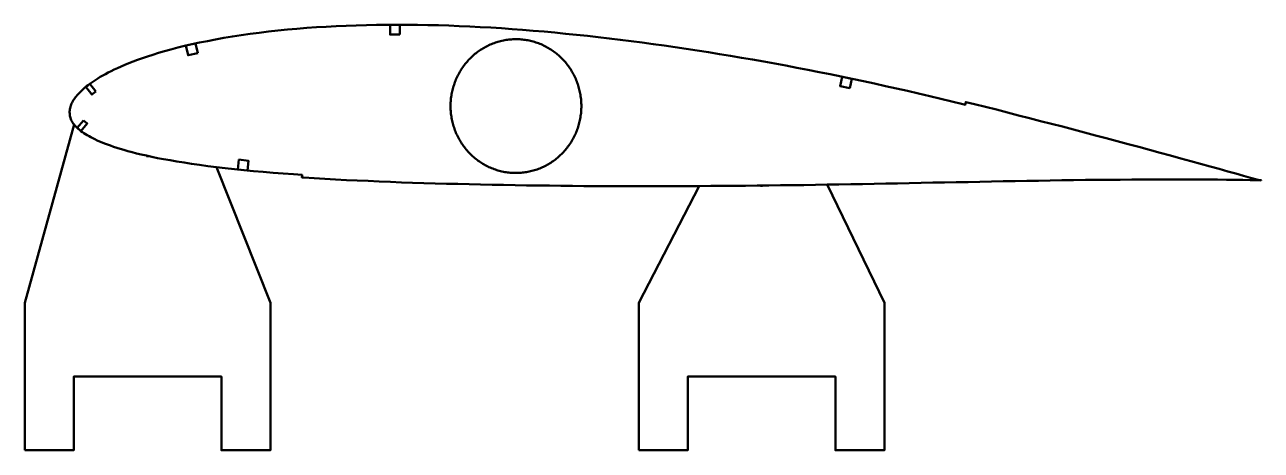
# Model space of a CAD drawing. Header units: metres. Extents: x -32 to 1074, y -15727 to -24.
# Drawn here: x -17 to 486, y -14440 to -14267 of the extents above; entities that cross this region are included whole.
import ezdxf

# ---------------------------------------------------------------- set-up
doc = ezdxf.new("R2010")
doc.units = ezdxf.units.M
doc.layers.add('Layer', color=7, linetype='Continuous', lineweight=50)

msp = doc.modelspace()

# ---------------------------------------------------------------- linework, layer by layer
at = {"layer": 'Layer', "color": 1}
for p, q in [((32.81, -14320.27), (32.81, -14320.77)), ((282.81, -14332.31), (282.81, -14332.81))]:
    msp.add_line(p, q, dxfattribs=at)
at = {"layer": 'Layer'}
for points in [[(486.16, -14330.32), (484.5, -14329.86), (481.85, -14329.12), (478.98, -14328.32), (475.89, -14327.45), (472.59, -14326.54), (469.09, -14325.57), (465.4, -14324.54), (461.56, -14323.47), (457.58, -14322.37), (453.49, -14321.26), (449.3, -14320.14), (445.04, -14318.99), (440.73, -14317.81), (436.38, -14316.62), (432, -14315.43), (427.59, -14314.26), (423.16, -14313.1), (418.72, -14311.92), (414.27, -14310.73), (409.81, -14309.54), (405.35, -14308.36), (400.88, -14307.2), (396.4, -14306.07), (391.91, -14304.92), (387.43, -14303.76), (382.95, -14302.59), (378.47, -14301.44), (373.99, -14300.32), (369.49, -14299.24), (365.95, -14298.4), (365.7, -14299.42), (364.74, -14299.19), (360.24, -14298.11), (355.75, -14297.02), (351.25, -14295.94), (346.76, -14294.88), (342.27, -14293.85), (337.76, -14292.85), (333.25, -14291.86), (328.74, -14290.87), (324.24, -14289.88), (319.74, -14288.91), (315.24, -14287.96), (310.73, -14287.05), (306.21, -14286.15), (301.7, -14285.26), (297.19, -14284.38), (292.69, -14283.51), (288.18, -14282.67), (283.67, -14281.87), (279.16, -14281.09), (274.65, -14280.32), (270.14, -14279.56), (265.64, -14278.81), (261.15, -14278.08), (256.65, -14277.39), (252.15, -14276.71), (247.65, -14276.06), (243.16, -14275.41), (238.68, -14274.78), (234.2, -14274.17), (229.72, -14273.59), (225.25, -14273.03), (220.79, -14272.5), (216.33, -14271.98), (211.88, -14271.47), (207.44, -14270.99), (203.02, -14270.54), (198.62, -14270.11), (194.23, -14269.71), (189.87, -14269.33), (185.53, -14268.98), (181.2, -14268.65), (176.88, -14268.35), (172.58, -14268.09), (168.28, -14267.85), (164, -14267.63), (159.72, -14267.44), (155.46, -14267.28), (151.22, -14267.14), (146.99, -14267.04), (142.77, -14266.97), (138.56, -14266.93), (134.37, -14266.92), (130.2, -14266.94), (126.04, -14266.99), (121.91, -14267.06), (117.79, -14267.18), (113.71, -14267.32), (109.64, -14267.49), (105.6, -14267.71), (101.58, -14267.96), (97.6, -14268.23), (93.66, -14268.53), (89.76, -14268.88), (85.89, -14269.27), (82.07, -14269.7), (78.3, -14270.15), (74.59, -14270.61), (70.96, -14271.12), (67.4, -14271.67), (63.91, -14272.27), (60.51, -14272.89), (57.19, -14273.54), (53.98, -14274.19), (50.89, -14274.84), (47.92, -14275.51), (45.08, -14276.21), (42.36, -14276.93), (39.77, -14277.66), (37.31, -14278.39), (34.98, -14279.11), (32.78, -14279.82), (30.7, -14280.52), (28.74, -14281.2), (26.9, -14281.87), (25.18, -14282.54), (23.56, -14283.2), (22.04, -14283.86), (20.6, -14284.51), (19.26, -14285.15), (17.99, -14285.77), (16.79, -14286.39), (15.66, -14286.99), (14.59, -14287.58), (13.58, -14288.16), (12.63, -14288.72), (11.73, -14289.28), (10.89, -14289.83), (10.08, -14290.38), (9.33, -14290.91), (8.61, -14291.44), (7.95, -14291.96), (7.3, -14292.49), (6.7, -14293.01), (6.14, -14293.52), (5.61, -14294.03), (5.11, -14294.54), (4.64, -14295.04), (4.2, -14295.54), (3.79, -14296.04), (3.41, -14296.54), (3.06, -14297.03), (2.73, -14297.52), (2.42, -14298.02), (2.14, -14298.49), (1.9, -14298.94), (1.71, -14299.37), (1.54, -14299.82), (1.41, -14300.3), (1.29, -14300.79), (1.19, -14301.3), (1.12, -14301.7), (1.07, -14302.18), (1.09, -14302.54), (1.12, -14303.03), (1.15, -14303.5), (1.2, -14303.95), (1.28, -14304.39), (1.39, -14304.83), (1.55, -14305.27), (1.74, -14305.71), (1.99, -14306.16), (2.28, -14306.61), (2.6, -14307.07), (2.95, -14307.52), (3.32, -14307.97), (3.73, -14308.41), (4.18, -14308.85), (4.66, -14309.29), (5.16, -14309.72), (5.71, -14310.15), (6.29, -14310.57), (6.91, -14310.99), (7.56, -14311.41), (8.26, -14311.83), (8.99, -14312.25), (9.76, -14312.68), (10.57, -14313.1), (11.42, -14313.52), (12.32, -14313.94), (13.28, -14314.36), (14.28, -14314.78), (15.35, -14315.21), (16.48, -14315.64), (17.67, -14316.08), (18.93, -14316.52), (20.26, -14316.96), (21.68, -14317.4), (23.18, -14317.85), (24.8, -14318.29), (26.51, -14318.75), (28.33, -14319.22), (30.27, -14319.69), (32.33, -14320.16), (34.52, -14320.64), (36.86, -14321.12), (39.33, -14321.59), (41.97, -14322.05), (44.76, -14322.51), (47.7, -14322.98), (50.77, -14323.47), (53.99, -14323.94), (57.34, -14324.39), (60.83, -14324.82), (64.44, -14325.23), (68.17, -14325.63), (71.99, -14326.03), (75.89, -14326.42), (79.88, -14326.8), (83.93, -14327.14), (88.05, -14327.45), (92.24, -14327.74), (95.75, -14327.97), (95.68, -14329.02), (96.41, -14329.06), (100.7, -14329.35), (105.02, -14329.62), (109.39, -14329.86), (113.79, -14330.07), (118.22, -14330.27), (122.68, -14330.47), (127.16, -14330.67), (131.67, -14330.86), (136.2, -14331.03), (140.75, -14331.18), (145.32, -14331.32), (149.91, -14331.45), (154.51, -14331.57), (159.13, -14331.69), (163.77, -14331.8), (168.42, -14331.9), (173.08, -14332), (177.74, -14332.08), (182.42, -14332.16), (187.1, -14332.24), (191.78, -14332.3), (196.46, -14332.36), (201.12, -14332.41), (205.78, -14332.46), (210.44, -14332.51), (215.11, -14332.54), (219.78, -14332.56), (224.46, -14332.57), (229.14, -14332.58), (233.83, -14332.59), (238.52, -14332.61), (243.22, -14332.61), (247.93, -14332.59), (252.64, -14332.55), (257.36, -14332.52), (262.08, -14332.5), (266.81, -14332.49), (271.54, -14332.47), (276.27, -14332.42), (281.01, -14332.34), (285.76, -14332.27), (290.51, -14332.21), (295.27, -14332.17), (300.02, -14332.12), (304.78, -14332.05), (309.54, -14331.95), (314.31, -14331.85), (319.08, -14331.77), (323.85, -14331.7), (328.62, -14331.63), (333.39, -14331.55), (338.17, -14331.43), (342.95, -14331.32), (347.73, -14331.23), (352.51, -14331.14), (357.29, -14331.07), (362.07, -14331), (366.86, -14330.9), (371.64, -14330.79), (376.42, -14330.69), (381.21, -14330.6), (385.99, -14330.52), (390.77, -14330.46), (395.55, -14330.38), (400.32, -14330.28), (405.1, -14330.19), (409.86, -14330.12), (414.62, -14330.06), (419.37, -14330.02), (424.1, -14329.98), (428.82, -14329.93), (433.51, -14329.89), (438.17, -14329.86), (442.78, -14329.84), (447.33, -14329.83), (451.8, -14329.84), (456.17, -14329.85), (460.41, -14329.87), (464.49, -14329.88), (468.4, -14329.91), (472.09, -14329.96), (475.56, -14330), (478.79, -14330.04), (481.78, -14330.09), (484.54, -14330.14), (486.25, -14330.18)], [(486.16, -14330.32), (484.5, -14329.86), (481.85, -14329.12), (478.98, -14328.32), (475.89, -14327.45), (472.59, -14326.54), (469.09, -14325.57), (465.4, -14324.54), (461.56, -14323.47), (457.58, -14322.37), (453.49, -14321.26), (449.3, -14320.14), (445.04, -14318.99), (440.73, -14317.81), (436.38, -14316.62), (432, -14315.43), (427.59, -14314.26), (423.16, -14313.1), (418.72, -14311.92), (414.27, -14310.73), (409.81, -14309.54), (405.35, -14308.36), (400.88, -14307.2), (396.4, -14306.07), (391.91, -14304.92), (387.43, -14303.76), (382.95, -14302.59), (378.47, -14301.44), (373.99, -14300.32), (369.49, -14299.24), (365.95, -14298.4), (365.7, -14299.42), (364.74, -14299.19), (360.24, -14298.11), (355.75, -14297.02), (351.25, -14295.94), (346.76, -14294.88), (342.27, -14293.85), (337.76, -14292.85), (333.25, -14291.86), (328.74, -14290.87), (324.24, -14289.88), (319.74, -14288.91), (315.24, -14287.96), (310.73, -14287.05), (306.21, -14286.15), (301.7, -14285.26), (297.19, -14284.38), (292.69, -14283.51), (288.18, -14282.67), (283.67, -14281.87), (279.16, -14281.09), (274.65, -14280.32), (270.14, -14279.56), (265.64, -14278.81), (261.15, -14278.08), (256.65, -14277.39), (252.15, -14276.71), (247.65, -14276.06), (243.16, -14275.41), (238.68, -14274.78), (234.2, -14274.17), (229.72, -14273.59), (225.25, -14273.03), (220.79, -14272.5), (216.33, -14271.98), (211.88, -14271.47), (207.44, -14270.99), (203.02, -14270.54), (198.62, -14270.11), (194.23, -14269.71), (189.87, -14269.33), (185.53, -14268.98), (181.2, -14268.65), (176.88, -14268.35), (172.58, -14268.09), (168.28, -14267.85), (164, -14267.63), (159.72, -14267.44), (155.46, -14267.28), (151.22, -14267.14), (146.99, -14267.04), (142.77, -14266.97), (138.56, -14266.93), (134.37, -14266.92), (130.2, -14266.94), (126.04, -14266.99), (121.91, -14267.06), (117.79, -14267.18), (113.71, -14267.32), (109.64, -14267.49), (105.6, -14267.71), (101.58, -14267.96), (97.6, -14268.23), (93.66, -14268.53), (89.76, -14268.88), (85.89, -14269.27), (82.07, -14269.7), (78.3, -14270.15), (74.59, -14270.61), (70.96, -14271.12), (67.4, -14271.67), (63.91, -14272.27), (60.51, -14272.89), (57.19, -14273.54), (53.98, -14274.19), (50.89, -14274.84), (47.92, -14275.51), (45.08, -14276.21), (42.36, -14276.93), (39.77, -14277.66), (37.31, -14278.39), (34.98, -14279.11), (32.78, -14279.82), (30.7, -14280.52), (28.74, -14281.2), (26.9, -14281.87), (25.18, -14282.54), (23.56, -14283.2), (22.04, -14283.86), (20.6, -14284.51), (19.26, -14285.15), (17.99, -14285.77), (16.79, -14286.39), (15.66, -14286.99), (14.59, -14287.58), (13.58, -14288.16), (12.63, -14288.72), (11.73, -14289.28), (10.89, -14289.83), (10.08, -14290.38), (9.33, -14290.91), (8.61, -14291.44), (7.95, -14291.96), (7.3, -14292.49), (6.7, -14293.01), (6.14, -14293.52), (5.61, -14294.03), (5.11, -14294.54), (4.64, -14295.04), (4.2, -14295.54), (3.79, -14296.04), (3.41, -14296.54), (3.06, -14297.03), (2.73, -14297.52), (2.42, -14298.02), (2.14, -14298.49), (1.9, -14298.94), (1.71, -14299.37), (1.54, -14299.82), (1.41, -14300.3), (1.29, -14300.79), (1.19, -14301.3), (1.12, -14301.7), (1.07, -14302.18), (1.09, -14302.54), (1.12, -14303.03), (1.15, -14303.5), (1.2, -14303.95), (1.28, -14304.39), (1.39, -14304.83), (1.55, -14305.27), (1.74, -14305.71), (1.99, -14306.16), (2.28, -14306.61), (2.6, -14307.07), (2.95, -14307.52), (3.32, -14307.97), (3.73, -14308.41), (4.18, -14308.85), (4.66, -14309.29), (5.16, -14309.72), (5.71, -14310.15), (6.29, -14310.57), (6.91, -14310.99), (7.56, -14311.41), (8.26, -14311.83), (8.99, -14312.25), (9.76, -14312.68), (10.57, -14313.1), (11.42, -14313.52), (12.32, -14313.94), (13.28, -14314.36), (14.28, -14314.78), (15.35, -14315.21), (16.48, -14315.64), (17.67, -14316.08), (18.93, -14316.52), (20.26, -14316.96), (21.68, -14317.4), (23.18, -14317.85), (24.8, -14318.29), (26.51, -14318.75), (28.33, -14319.22), (30.27, -14319.69), (32.33, -14320.16), (34.52, -14320.64), (36.86, -14321.12), (39.33, -14321.59), (41.97, -14322.05), (44.76, -14322.51), (47.7, -14322.98), (50.77, -14323.47), (53.99, -14323.94), (57.34, -14324.39), (60.83, -14324.82), (64.44, -14325.23), (68.17, -14325.63), (71.99, -14326.03), (75.89, -14326.42), (79.88, -14326.8), (83.93, -14327.14), (88.05, -14327.45), (92.24, -14327.74), (95.75, -14327.97), (95.68, -14329.02), (96.41, -14329.06), (100.7, -14329.35), (105.02, -14329.62), (109.39, -14329.86), (113.79, -14330.07), (118.22, -14330.27), (122.68, -14330.47), (127.16, -14330.67), (131.67, -14330.86), (136.2, -14331.03), (140.75, -14331.18), (145.32, -14331.32), (149.91, -14331.45), (154.51, -14331.57), (159.13, -14331.69), (163.77, -14331.8), (168.42, -14331.9), (173.08, -14332), (177.74, -14332.08), (182.42, -14332.16), (187.1, -14332.24), (191.78, -14332.3), (196.46, -14332.36), (201.12, -14332.41), (205.78, -14332.46), (210.44, -14332.51), (215.11, -14332.54), (219.78, -14332.56), (224.46, -14332.57), (229.14, -14332.58), (233.83, -14332.59), (238.52, -14332.61), (243.22, -14332.61), (247.93, -14332.59), (252.64, -14332.55), (257.36, -14332.52), (262.08, -14332.5), (266.81, -14332.49), (271.54, -14332.47), (276.27, -14332.42), (281.01, -14332.34), (285.76, -14332.27), (290.51, -14332.21), (295.27, -14332.17), (300.02, -14332.12), (304.78, -14332.05), (309.54, -14331.95), (314.31, -14331.85), (319.08, -14331.77), (323.85, -14331.7), (328.62, -14331.63), (333.39, -14331.55), (338.17, -14331.43), (342.95, -14331.32), (347.73, -14331.23), (352.51, -14331.14), (357.29, -14331.07), (362.07, -14331), (366.86, -14330.9), (371.64, -14330.79), (376.42, -14330.69), (381.21, -14330.6), (385.99, -14330.52), (390.77, -14330.46), (395.55, -14330.38), (400.32, -14330.28), (405.1, -14330.19), (409.86, -14330.12), (414.62, -14330.06), (419.37, -14330.02), (424.1, -14329.98), (428.82, -14329.93), (433.51, -14329.89), (438.17, -14329.86), (442.78, -14329.84), (447.33, -14329.83), (451.8, -14329.84), (456.17, -14329.85), (460.41, -14329.87), (464.49, -14329.88), (468.4, -14329.91), (472.09, -14329.96), (475.56, -14330), (478.79, -14330.04), (481.78, -14330.09), (484.54, -14330.14), (486.25, -14330.18)], [(209.44, -14300), (209.43, -14299.43), (209.41, -14298.86), (209.39, -14298.29), (209.34, -14297.72), (209.29, -14297.15), (209.23, -14296.58), (209.15, -14296.01), (209.06, -14295.45), (208.96, -14294.88), (208.85, -14294.32), (208.73, -14293.77), (208.6, -14293.21), (208.45, -14292.66), (208.29, -14292.11), (208.13, -14291.56), (207.95, -14291.02), (207.76, -14290.48), (207.56, -14289.95), (207.34, -14289.42), (207.12, -14288.9), (206.89, -14288.38), (206.64, -14287.86), (206.39, -14287.35), (206.12, -14286.85), (205.85, -14286.35), (205.56, -14285.86), (205.27, -14285.37), (204.96, -14284.9), (204.65, -14284.42), (204.32, -14283.96), (203.99, -14283.5), (203.64, -14283.05), (203.29, -14282.6), (202.93, -14282.17), (202.56, -14281.74), (202.18, -14281.32), (201.79, -14280.91), (201.39, -14280.51), (200.99, -14280.11), (200.57, -14279.73), (200.15, -14279.35), (199.72, -14278.98), (199.29, -14278.62), (198.85, -14278.27), (198.39, -14277.93), (197.94, -14277.6), (197.47, -14277.28), (197, -14276.97), (196.53, -14276.67), (196.04, -14276.38), (195.56, -14276.11), (195.06, -14275.84), (194.56, -14275.58), (194.06, -14275.33), (193.55, -14275.1), (193.03, -14274.87), (192.52, -14274.66), (191.99, -14274.45), (191.46, -14274.26), (190.93, -14274.08), (190.4, -14273.91), (189.86, -14273.76), (189.32, -14273.61), (188.78, -14273.48), (188.23, -14273.36), (187.68, -14273.24), (187.13, -14273.15), (186.58, -14273.06), (186.02, -14272.98), (185.47, -14272.92), (184.91, -14272.87), (184.35, -14272.83), (183.79, -14272.8), (183.23, -14272.79), (182.67, -14272.79), (182.11, -14272.8), (181.55, -14272.82), (181, -14272.85), (180.44, -14272.89), (179.88, -14272.95), (179.33, -14273.02), (178.77, -14273.1), (178.22, -14273.19), (177.67, -14273.3), (177.12, -14273.41), (176.58, -14273.54), (176.03, -14273.68), (175.49, -14273.83), (174.96, -14274), (174.43, -14274.17), (173.9, -14274.36), (173.37, -14274.55), (172.85, -14274.76), (172.33, -14274.98), (171.82, -14275.21), (171.31, -14275.45), (170.81, -14275.71), (170.32, -14275.97), (169.82, -14276.24), (169.34, -14276.53), (168.86, -14276.82), (168.39, -14277.13), (167.92, -14277.44), (167.46, -14277.77), (167, -14278.1), (166.56, -14278.45), (166.12, -14278.8), (165.69, -14279.16), (165.26, -14279.54), (164.84, -14279.92), (164.44, -14280.31), (164.03, -14280.71), (163.64, -14281.11), (163.26, -14281.53), (162.88, -14281.95), (162.52, -14282.39), (162.16, -14282.83), (161.81, -14283.27), (161.47, -14283.73), (161.14, -14284.19), (160.82, -14284.66), (160.51, -14285.13), (160.21, -14285.62), (159.92, -14286.11), (159.64, -14286.6), (159.37, -14287.1), (159.11, -14287.61), (158.86, -14288.12), (158.62, -14288.64), (158.39, -14289.16), (158.17, -14289.68), (157.97, -14290.22), (157.77, -14290.75), (157.59, -14291.29), (157.41, -14291.84), (157.25, -14292.38), (157.1, -14292.93), (156.96, -14293.49), (156.83, -14294.04), (156.72, -14294.6), (156.61, -14295.16), (156.52, -14295.73), (156.43, -14296.29), (156.36, -14296.86), (156.31, -14297.43), (156.26, -14298), (156.22, -14298.57), (156.2, -14299.14), (156.19, -14299.71), (156.19, -14300.29), (156.2, -14300.86), (156.22, -14301.43), (156.26, -14302), (156.31, -14302.57), (156.36, -14303.14), (156.43, -14303.71), (156.52, -14304.27), (156.61, -14304.84), (156.72, -14305.4), (156.83, -14305.96), (156.96, -14306.51), (157.1, -14307.07), (157.25, -14307.62), (157.41, -14308.16), (157.59, -14308.71), (157.77, -14309.25), (157.97, -14309.78), (158.17, -14310.32), (158.39, -14310.84), (158.62, -14311.36), (158.86, -14311.88), (159.11, -14312.39), (159.37, -14312.9), (159.64, -14313.4), (159.92, -14313.89), (160.21, -14314.38), (160.51, -14314.87), (160.82, -14315.34), (161.14, -14315.81), (161.47, -14316.27), (161.81, -14316.73), (162.16, -14317.17), (162.52, -14317.61), (162.88, -14318.05), (163.26, -14318.47), (163.64, -14318.89), (164.03, -14319.29), (164.44, -14319.69), (164.84, -14320.08), (165.26, -14320.46), (165.69, -14320.84), (166.12, -14321.2), (166.56, -14321.55), (167, -14321.9), (167.46, -14322.23), (167.92, -14322.56), (168.39, -14322.87), (168.86, -14323.18), (169.34, -14323.47), (169.82, -14323.76), (170.32, -14324.03), (170.81, -14324.29), (171.31, -14324.55), (171.82, -14324.79), (172.33, -14325.02), (172.85, -14325.24), (173.37, -14325.45), (173.9, -14325.64), (174.43, -14325.83), (174.96, -14326), (175.49, -14326.17), (176.03, -14326.32), (176.58, -14326.46), (177.12, -14326.59), (177.67, -14326.7), (178.22, -14326.81), (178.77, -14326.9), (179.33, -14326.98), (179.88, -14327.05), (180.44, -14327.11), (181, -14327.15), (181.55, -14327.18), (182.11, -14327.2), (182.67, -14327.21), (183.23, -14327.21), (183.79, -14327.2), (184.35, -14327.17), (184.91, -14327.13), (185.47, -14327.08), (186.02, -14327.02), (186.58, -14326.94), (187.13, -14326.85), (187.68, -14326.76), (188.23, -14326.64), (188.78, -14326.52), (189.32, -14326.39), (189.86, -14326.24), (190.4, -14326.09), (190.93, -14325.92), (191.46, -14325.74), (191.99, -14325.55), (192.52, -14325.34), (193.03, -14325.13), (193.55, -14324.9), (194.06, -14324.67), (194.56, -14324.42), (195.06, -14324.16), (195.56, -14323.89), (196.04, -14323.62), (196.53, -14323.33), (197, -14323.03), (197.47, -14322.72), (197.94, -14322.4), (198.39, -14322.07), (198.85, -14321.73), (199.29, -14321.38), (199.72, -14321.02), (200.15, -14320.65), (200.57, -14320.27), (200.99, -14319.89), (201.39, -14319.49), (201.79, -14319.09), (202.18, -14318.68), (202.56, -14318.26), (202.93, -14317.83), (203.29, -14317.4), (203.64, -14316.95), (203.99, -14316.5), (204.32, -14316.04), (204.65, -14315.58), (204.96, -14315.1), (205.27, -14314.63), (205.56, -14314.14), (205.85, -14313.65), (206.12, -14313.15), (206.39, -14312.65), (206.64, -14312.14), (206.89, -14311.62), (207.12, -14311.1), (207.34, -14310.58), (207.56, -14310.05), (207.76, -14309.52), (207.95, -14308.98), (208.13, -14308.44), (208.29, -14307.89), (208.45, -14307.34), (208.6, -14306.79), (208.73, -14306.23), (208.85, -14305.68), (208.96, -14305.12), (209.06, -14304.55), (209.15, -14303.99), (209.23, -14303.42), (209.29, -14302.85), (209.34, -14302.28), (209.39, -14301.71), (209.41, -14301.14), (209.43, -14300.57), (209.44, -14300)]]:
    msp.add_lwpolyline(points, close=True, dxfattribs=at)
for points in [[(135.57, -14270.91), (131.57, -14270.93), (131.55, -14266.93), (135.55, -14266.91), (135.57, -14270.91)], [(53.23, -14278.41), (49.33, -14279.3), (48.44, -14275.39), (52.34, -14274.51), (53.23, -14278.41)], [(11.74, -14294.08), (10.16, -14295.31), (7.71, -14292.15), (9.29, -14290.92), (11.74, -14294.08)], [(318.68, -14292.77), (314.76, -14291.95), (315.59, -14288.03), (319.5, -14288.86), (318.68, -14292.77)], [(6.75, -14305.83), (8.28, -14307.12), (5.69, -14310.17), (4.17, -14308.88), (6.75, -14305.83)], [(69.94, -14321.79), (73.91, -14322.21), (73.5, -14326.18), (69.52, -14325.77), (69.94, -14321.79)]]:
    msp.add_lwpolyline(points, dxfattribs=at)
at = {"layer": 'Layer', "color": 1}
for points in [[(-17.19, -14440), (-17.19, -14380), (2.95, -14307.52), (3.32, -14307.97), (3.73, -14308.41), (4.18, -14308.85), (4.66, -14309.29), (5.16, -14309.72), (5.71, -14310.15), (6.29, -14310.57), (6.91, -14310.99), (7.56, -14311.41), (8.26, -14311.83), (8.99, -14312.25), (9.76, -14312.68), (10.57, -14313.1), (11.42, -14313.52), (12.32, -14313.94), (13.28, -14314.36), (14.28, -14314.78), (15.35, -14315.21), (16.48, -14315.64), (17.67, -14316.08), (18.93, -14316.52), (20.26, -14316.96), (21.68, -14317.4), (23.18, -14317.85), (24.8, -14318.29), (26.51, -14318.75), (28.33, -14319.22), (30.27, -14319.69), (32.33, -14320.16), (34.52, -14320.64), (36.86, -14321.12), (39.33, -14321.59), (41.97, -14322.05), (44.76, -14322.51), (47.7, -14322.98), (50.77, -14323.47), (53.99, -14323.94), (57.34, -14324.39), (60.83, -14324.82), (82.81, -14380), (82.81, -14440), (62.86, -14440), (62.86, -14410), (2.76, -14410), (2.76, -14440)], [(232.81, -14440), (232.81, -14380), (257.36, -14332.52), (262.08, -14332.5), (266.81, -14332.49), (271.54, -14332.47), (276.27, -14332.42), (281.01, -14332.34), (285.76, -14332.27), (290.51, -14332.21), (295.27, -14332.17), (300.02, -14332.12), (304.78, -14332.05), (309.54, -14331.95), (332.81, -14380), (332.81, -14440), (312.86, -14440), (312.86, -14410), (252.76, -14410), (252.76, -14440)]]:
    msp.add_lwpolyline(points, close=True, dxfattribs=at)

doc.saveas('drawing.dxf')
